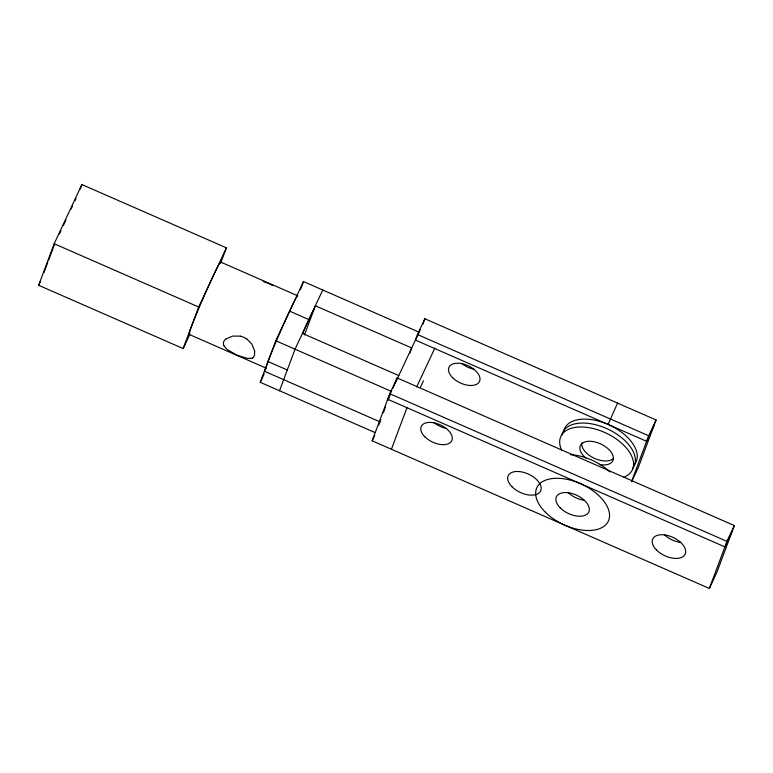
<?xml version="1.0" encoding="UTF-8"?>
<svg xmlns="http://www.w3.org/2000/svg" width="773" height="773" viewBox="0 0 773 773"><rect width="100%" height="100%" fill="white"/><g stroke="black" fill="none" stroke-linecap="round" stroke-linejoin="round"><path stroke-width="1.16" d="M189.714 334.574L183.162 348.565L38.65 285.295L54.187 243.737L81.899 184.554L226.412 247.824L220.537 263.545M44.013 272.454L47.742 262.482M48.573 260.259L54.371 244.741M80.218 189.047L81.899 184.554M183.162 348.565L198.7 307.007L226.412 247.824M374.75 432.445L260.24 382.306L275.777 340.748L303.489 281.565L419.101 332.187M300.629 289.228L303.489 281.565M279.507 390.742L295.044 349.183L322.756 290.001M304.475 334.922L315.365 305.789L411.709 347.966L409.613 353.58M372.151 440.813L389.766 393.718L397.148 377.939L734.35 525.563L716.745 572.667L709.353 588.446L372.151 440.813L374.692 435.383M378.751 425.169L380.886 419.449M383.408 412.705L385.505 407.091M388.027 400.356L390.123 394.732M395.08 383.476L397.148 377.939M632.072 480.758L638.479 467.085L656.084 419.981L424.86 318.756L417.478 334.535L415.401 340.072L646.624 441.306L654.016 425.527M422.792 324.293L424.86 318.756M391.418 449.248L406.956 407.69M608.09 424.435L617.55 403.11M631.502 481.743L648.692 435.769L656.084 419.981M709.353 588.446L726.958 541.351L734.35 525.563M59.405 233.987L60.922 230.76M63.434 225.378L65.956 219.996M71 209.232L72.507 206.005M75.029 200.632L76.034 198.477M38.65 285.295L40.669 280.995M266.395 366.924L264.385 371.224L379.987 421.845M260.24 382.306L264.192 373.852M391.756 390.568L387.688 399.255L724.89 546.888L732.282 531.109M392.781 388.394L420.328 329.549M416.628 387.051L434.938 347.937M420.415 387.321L423.469 380.809M226.354 338.825L232.654 336.091L240.577 336.139M252.23 358.121L247.708 358.459L240.161 356.189M263.168 281.42L264.269 281.816M264.637 281.952L268.038 283.324M417.478 334.535L648.692 435.769M220.634 262.057L297.711 295.798M289.633 311.161L308.9 319.597M302.436 333.405L398.771 375.581M54.187 243.737L198.7 307.007M275.777 340.748L391.389 391.37M389.766 393.718L726.958 541.351M268.009 361.532L287.276 369.967M188.941 334.332L266.009 368.074M268.811 283.652L269.574 284M270.337 284.338L271.468 284.87M271.835 285.044L272.937 285.585M234.084 353.522L227.001 349.396L223.793 345.666M246.664 338.806L251.795 344.004L254.79 351.28M561.787 435.276A39.471 22.137 25.1 0 1 607.907 429.141A39.471 22.137 25.1 0 1 632.585 468.496M613.25 458.64A17.895 10.03 25.1 0 1 593.422 457.858A17.895 10.03 25.1 0 1 581.847 442.861M570.426 454.679A39.471 22.137 25.1 0 1 609.965 471.984M563.643 431.324A39.471 22.137 25.1 0 1 609.762 425.189A39.471 22.137 25.1 0 1 634.43 464.544M561.7 450.35A39.471 22.137 25.1 0 1 579.122 427.034A39.471 22.137 25.1 0 1 625.956 447.538A39.471 22.137 25.1 0 1 623.492 477.405M585.973 458.176A17.895 10.03 25.1 0 1 586.581 441.509A17.895 10.03 25.1 0 1 612.023 453.519A17.895 10.03 25.1 0 1 599.375 464.505M474.226 369.301A16.842 9.44 25.1 0 1 461.616 363.349M680.733 542.453A17.895 10.03 25.1 0 1 664.432 534.752M584.388 500.276A17.895 10.03 25.1 0 1 568.087 492.575M446.514 428.484A16.842 9.44 25.1 0 1 433.904 422.531M190.023 332.979A39.471 1.469 -66.4 0 1 202.855 298.948A39.471 1.469 -66.4 0 1 220.527 263.033M266.212 368.006A39.471 1.469 -66.4 0 1 276.773 339.994A39.471 1.469 -66.4 0 1 295.943 298.359M296.629 297.151A39.471 1.469 -66.4 0 1 297.151 296.32M254.443 351.097A15.798 7.885 52.5 0 1 252.288 358.199M240.403 356.537A15.334 2.696 24.2 0 1 233.775 353.619M223.938 345.647A15.798 8.358 0.9 0 1 226.103 338.738M240.567 336.265A15.334 13.015 26.7 0 1 246.597 338.893M302.552 333.521A39.471 1.469 -66.4 0 1 314.466 308.185M545.448 512.277A39.471 22.137 25.1 0 0 607.887 522.017A39.471 22.137 25.1 0 0 564.474 478.893A39.471 22.137 25.1 0 0 545.448 512.277M560.299 507.967A17.895 10.03 25.1 0 0 588.601 512.383A17.895 10.03 25.1 0 0 568.918 492.836A17.895 10.03 25.1 0 0 560.299 507.967M452.659 377.717A16.842 9.44 25.1 0 0 479.299 381.872A16.842 9.44 25.1 0 0 460.776 363.474A16.842 9.44 25.1 0 0 452.659 377.717M512.122 486.884A17.895 10.03 25.1 0 0 540.433 491.299A17.895 10.03 25.1 0 0 520.751 471.743A17.895 10.03 25.1 0 0 512.122 486.884M656.635 550.154A17.895 10.03 25.1 0 0 684.946 554.56A17.895 10.03 25.1 0 0 665.263 535.013A17.895 10.03 25.1 0 0 656.635 550.154M424.947 436.9A16.842 9.44 25.1 0 0 451.587 441.054A16.842 9.44 25.1 0 0 433.064 422.657A16.842 9.44 25.1 0 0 424.947 436.9"/></g></svg>
